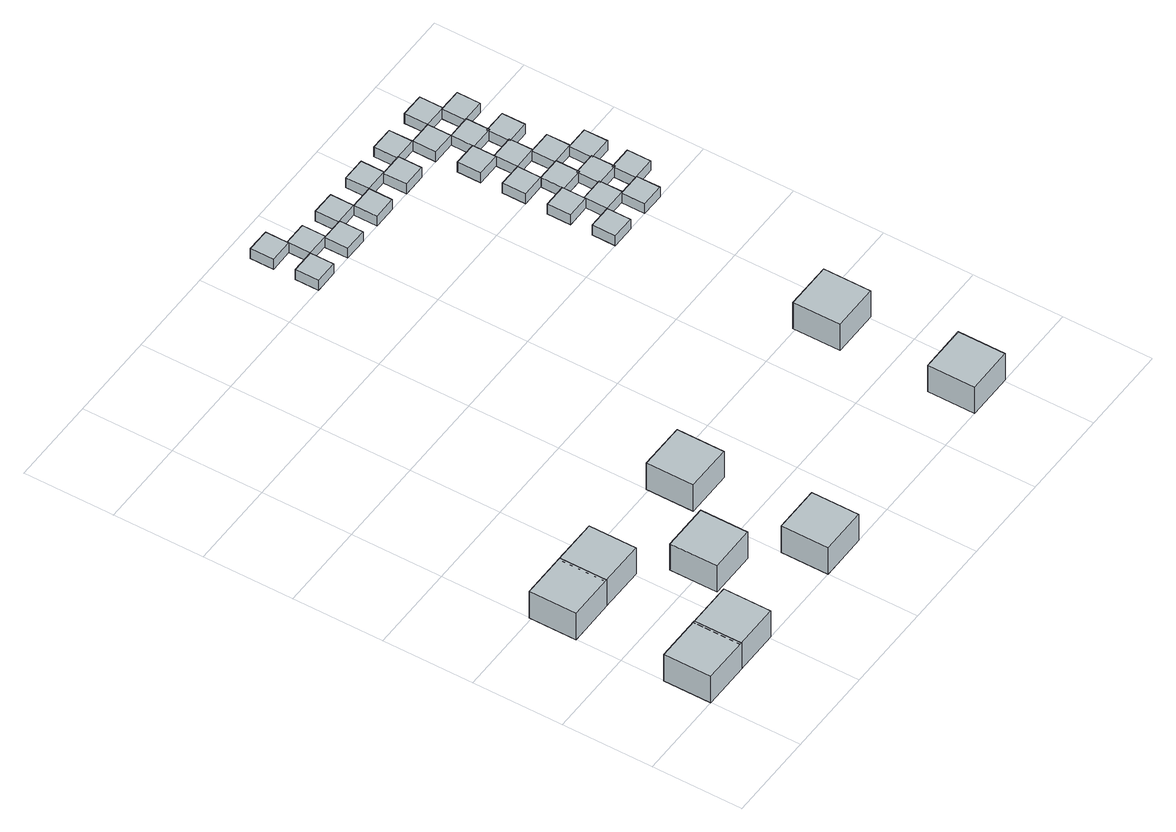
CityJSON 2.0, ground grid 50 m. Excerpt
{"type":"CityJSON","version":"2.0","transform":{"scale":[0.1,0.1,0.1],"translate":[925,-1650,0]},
"CityObjects":{
"object1":{"type":"GenericCityObject","geometry":[{"type":"Solid","lod":"1","boundaries":[[[[0,1,2,3]],[[4,5,1,0]],[[5,6,2,1]],[[6,7,3,2]],[[7,4,0,3]],[[7,6,5,4]]]]}]},
"object2":{"type":"GenericCityObject","geometry":[{"type":"Solid","lod":"1","boundaries":[[[[8,9,10,11]],[[12,13,9,8]],[[13,14,10,9]],[[14,15,11,10]],[[15,12,8,11]],[[15,14,13,12]]]]}]},
"object3":{"type":"GenericCityObject","geometry":[{"type":"Solid","lod":"1","boundaries":[[[[16,17,18,19]],[[20,21,17,16]],[[21,22,18,17]],[[22,23,19,18]],[[23,20,16,19]],[[23,22,21,20]]]]}]},
"object4":{"type":"GenericCityObject","geometry":[{"type":"Solid","lod":"1","boundaries":[[[[24,25,26,27]],[[28,29,25,24]],[[29,30,26,25]],[[30,31,27,26]],[[31,28,24,27]],[[31,30,29,28]]]]}]},
"object5":{"type":"GenericCityObject","geometry":[{"type":"Solid","lod":"1","boundaries":[[[[32,33,34,35]],[[36,37,33,32]],[[37,38,34,33]],[[38,39,35,34]],[[39,36,32,35]],[[39,38,37,36]]]]}]},
"object6":{"type":"GenericCityObject","geometry":[{"type":"Solid","lod":"1","boundaries":[[[[40,41,42,43]],[[44,45,41,40]],[[45,46,42,41]],[[46,47,43,42]],[[47,44,40,43]],[[47,46,45,44]]]]}]},
"object7":{"type":"GenericCityObject","geometry":[{"type":"Solid","lod":"1","boundaries":[[[[48,49,50,51]],[[52,53,49,48]],[[53,54,50,49]],[[54,55,51,50]],[[55,52,48,51]],[[55,54,53,52]]]]}]},
"object8":{"type":"GenericCityObject","geometry":[{"type":"Solid","lod":"1","boundaries":[[[[56,57,58,59]],[[60,61,57,56]],[[61,62,58,57]],[[62,63,59,58]],[[63,60,56,59]],[[63,62,61,60]]]]}]},
"object9":{"type":"GenericCityObject","geometry":[{"type":"Solid","lod":"1","boundaries":[[[[64,65,66,67]],[[68,69,65,64]],[[69,70,66,65]],[[70,71,67,66]],[[71,68,64,67]],[[71,70,69,68]]]]}]},
"object10":{"type":"GenericCityObject","geometry":[{"type":"Solid","lod":"1","boundaries":[[[[58,72,73,74]],[[62,75,72,58]],[[75,76,73,72]],[[76,77,74,73]],[[77,62,58,74]],[[77,76,75,62]]]]}]},
"object11":{"type":"GenericCityObject","geometry":[{"type":"Solid","lod":"1","boundaries":[[[[78,79,80,81]],[[82,83,79,78]],[[83,84,80,79]],[[84,85,81,80]],[[85,82,78,81]],[[85,84,83,82]]]]}]},
"object12":{"type":"GenericCityObject","geometry":[{"type":"Solid","lod":"1","boundaries":[[[[86,87,88,89]],[[90,91,87,86]],[[91,92,88,87]],[[92,93,89,88]],[[93,90,86,89]],[[93,92,91,90]]]]}]},
"object13":{"type":"GenericCityObject","geometry":[{"type":"Solid","lod":"1","boundaries":[[[[94,95,96,97]],[[98,99,95,94]],[[99,100,96,95]],[[100,101,97,96]],[[101,98,94,97]],[[101,100,99,98]]]]}]},
"object14":{"type":"GenericCityObject","geometry":[{"type":"Solid","lod":"1","boundaries":[[[[102,103,104,105]],[[106,107,103,102]],[[107,108,104,103]],[[108,109,105,104]],[[109,106,102,105]],[[109,108,107,106]]]]}]},
"object15":{"type":"GenericCityObject","geometry":[{"type":"Solid","lod":"1","boundaries":[[[[110,111,112,95]],[[113,114,111,110]],[[114,115,112,111]],[[115,99,95,112]],[[99,113,110,95]],[[99,115,114,113]]]]}]},
"object16":{"type":"GenericCityObject","geometry":[{"type":"Solid","lod":"1","boundaries":[[[[112,116,117,118]],[[115,119,116,112]],[[119,120,117,116]],[[120,121,118,117]],[[121,115,112,118]],[[121,120,119,115]]]]}]},
"object17":{"type":"GenericCityObject","geometry":[{"type":"Solid","lod":"1","boundaries":[[[[122,123,124,125]],[[126,127,123,122]],[[127,128,124,123]],[[128,129,125,124]],[[129,126,122,125]],[[129,128,127,126]]]]}]},
"object18":{"type":"GenericCityObject","geometry":[{"type":"Solid","lod":"1","boundaries":[[[[130,131,132,133]],[[134,135,131,130]],[[135,136,132,131]],[[136,137,133,132]],[[137,134,130,133]],[[137,136,135,134]]]]}]},
"object19":{"type":"GenericCityObject","geometry":[{"type":"Solid","lod":"1","boundaries":[[[[138,139,140,141]],[[142,143,139,138]],[[143,144,140,139]],[[144,145,141,140]],[[145,142,138,141]],[[145,144,143,142]]]]}]},
"object20":{"type":"GenericCityObject","geometry":[{"type":"Solid","lod":"1","boundaries":[[[[146,147,148,149]],[[150,151,147,146]],[[151,152,148,147]],[[152,153,149,148]],[[153,150,146,149]],[[153,152,151,150]]]]}]},
"object21":{"type":"GenericCityObject","geometry":[{"type":"Solid","lod":"1","boundaries":[[[[124,154,155,156]],[[128,157,154,124]],[[157,158,155,154]],[[158,159,156,155]],[[159,128,124,156]],[[159,158,157,128]]]]}]},
"object22":{"type":"GenericCityObject","geometry":[{"type":"Solid","lod":"1","boundaries":[[[[160,161,162,163]],[[164,165,161,160]],[[165,166,162,161]],[[166,167,163,162]],[[167,164,160,163]],[[167,166,165,164]]]]}]},
"object23":{"type":"GenericCityObject","geometry":[{"type":"Solid","lod":"1","boundaries":[[[[168,169,170,171]],[[172,173,169,168]],[[173,174,170,169]],[[174,175,171,170]],[[175,172,168,171]],[[175,174,173,172]]]]}]},
"object24":{"type":"GenericCityObject","geometry":[{"type":"Solid","lod":"1","boundaries":[[[[176,177,178,147]],[[179,180,177,176]],[[180,181,178,177]],[[181,151,147,178]],[[151,179,176,147]],[[151,181,180,179]]]]}]},
"object25":{"type":"GenericCityObject","geometry":[{"type":"Solid","lod":"1","boundaries":[[[[182,183,184,185]],[[186,187,183,182]],[[187,188,184,183]],[[188,189,185,184]],[[189,186,182,185]],[[189,188,187,186]]]]}]},
"object26":{"type":"GenericCityObject","geometry":[{"type":"Solid","lod":"1","boundaries":[[[[190,191,192,161]],[[193,194,191,190]],[[194,195,192,191]],[[195,165,161,192]],[[165,193,190,161]],[[165,195,194,193]]]]}]},
"object27":{"type":"GenericCityObject","geometry":[{"type":"Solid","lod":"1","boundaries":[[[[148,196,197,198]],[[152,199,196,148]],[[199,200,197,196]],[[200,201,198,197]],[[201,152,148,198]],[[201,200,199,152]]]]}]},
"object28":{"type":"GenericCityObject","geometry":[{"type":"Solid","lod":"1","boundaries":[[[[202,203,204,205]],[[206,207,203,202]],[[207,208,204,203]],[[208,209,205,204]],[[209,206,202,205]],[[209,208,207,206]]]]}]},
"object29":{"type":"GenericCityObject","geometry":[{"type":"Solid","lod":"1","boundaries":[[[[210,211,212,191]],[[213,214,211,210]],[[214,215,212,211]],[[215,194,191,212]],[[194,213,210,191]],[[194,215,214,213]]]]}]},
"object30":{"type":"GenericCityObject","geometry":[{"type":"Solid","lod":"1","boundaries":[[[[216,217,218,219]],[[220,221,217,216]],[[221,222,218,217]],[[222,223,219,218]],[[223,220,216,219]],[[223,222,221,220]]]]}]},
"object31":{"type":"GenericCityObject","geometry":[{"type":"Solid","lod":"1","boundaries":[[[[224,225,226,227]],[[228,229,225,224]],[[229,230,226,225]],[[230,231,227,226]],[[231,228,224,227]],[[231,230,229,228]]]]}]},
"object32":{"type":"GenericCityObject","geometry":[{"type":"Solid","lod":"1","boundaries":[[[[192,232,233,234]],[[195,235,232,192]],[[235,236,233,232]],[[236,237,234,233]],[[237,195,192,234]],[[237,236,235,195]]]]}]},
"object33":{"type":"GenericCityObject","geometry":[{"type":"Solid","lod":"1","boundaries":[[[[238,239,240,241]],[[242,243,239,238]],[[243,244,240,239]],[[244,245,241,240]],[[245,242,238,241]],[[245,244,243,242]]]]}]},
"object34":{"type":"GenericCityObject","geometry":[{"type":"Solid","lod":"1","boundaries":[[[[246,247,248,249]],[[250,251,247,246]],[[251,252,248,247]],[[252,253,249,248]],[[253,250,246,249]],[[253,252,251,250]]]]}]},
"object35":{"type":"GenericCityObject","geometry":[{"type":"Solid","lod":"1","boundaries":[[[[254,255,256,257]],[[258,259,255,254]],[[259,260,256,255]],[[260,261,257,256]],[[261,258,254,257]],[[261,260,259,258]]]]}]}
},
"vertices":[
[0,0,0],[262,0,0],[262,262,0],[0,262,0],[0,0,175],[262,0,175],[262,262,175],[0,262,175],
[0,750,0],[262,750,0],[262,1012,0],[0,1012,0],[0,750,175],[262,750,175],[262,1012,175],[0,1012,175],
[250,0,0],[512,0,0],[512,262,0],[250,262,0],[250,0,175],[512,0,175],[512,262,175],[250,262,175],
[250,750,0],[512,750,0],[512,1012,0],[250,1012,0],[250,750,175],[512,750,175],[512,1012,175],[250,1012,175],
[620,370,0],[882,370,0],[882,632,0],[620,632,0],[620,370,175],[882,370,175],[882,632,175],[620,632,175],
[1000,0,0],[1262,0,0],[1262,262,0],[1000,262,0],[1000,0,175],[1262,0,175],[1262,262,175],[1000,262,175],
[1000,750,0],[1262,750,0],[1262,1012,0],[1000,1012,0],[1000,750,175],[1262,750,175],[1262,1012,175],[1000,1012,175],
[1250,3000,0],[1380,3000,0],[1380,3130,0],[1250,3130,0],[1250,3000,65],[1380,3000,65],[1380,3130,65],[1250,3130,65],
[1250,3250,0],[1380,3250,0],[1380,3380,0],[1250,3380,0],[1250,3250,65],[1380,3250,65],[1380,3380,65],[1250,3380,65],
[1510,3130,0],[1510,3260,0],[1380,3260,0],[1510,3130,65],[1510,3260,65],[1380,3260,65],
[2250,0,0],[2512,0,0],[2512,262,0],[2250,262,0],[2250,0,175],[2512,0,175],[2512,262,175],[2250,262,175],
[1500,3000,0],[1630,3000,0],[1630,3130,0],[1500,3130,0],[1500,3000,65],[1630,3000,65],[1630,3130,65],[1500,3130,65],
[1620,3130,0],[1750,3130,0],[1750,3260,0],[1620,3260,0],[1620,3130,65],[1750,3130,65],[1750,3260,65],[1620,3260,65],
[2250,750,0],[2512,750,0],[2512,1012,0],[2250,1012,0],[2250,750,175],[2512,750,175],[2512,1012,175],[2250,1012,175],
[1750,3000,0],[1880,3000,0],[1880,3130,0],[1750,3000,65],[1880,3000,65],[1880,3130,65],
[2010,3130,0],[2010,3260,0],[1880,3260,0],[2010,3130,65],[2010,3260,65],[1880,3260,65],
[2250,2000,0],[2380,2000,0],[2380,2130,0],[2250,2130,0],[2250,2000,65],[2380,2000,65],[2380,2130,65],[2250,2130,65],
[2000,3000,0],[2130,3000,0],[2130,3130,0],[2000,3130,0],[2000,3000,65],[2130,3000,65],[2130,3130,65],[2000,3130,65],
[2250,2250,0],[2380,2250,0],[2380,2380,0],[2250,2380,0],[2250,2250,65],[2380,2250,65],[2380,2380,65],[2250,2380,65],
[2250,2500,0],[2380,2500,0],[2380,2630,0],[2250,2630,0],[2250,2500,65],[2380,2500,65],[2380,2630,65],[2250,2630,65],
[2510,2130,0],[2510,2260,0],[2380,2260,0],[2510,2130,65],[2510,2260,65],[2380,2260,65],
[2120,3130,0],[2250,3130,0],[2250,3260,0],[2120,3260,0],[2120,3130,65],[2250,3130,65],[2250,3260,65],[2120,3260,65],
[2250,2750,0],[2380,2750,0],[2380,2880,0],[2250,2880,0],[2250,2750,65],[2380,2750,65],[2380,2880,65],[2250,2880,65],
[2380,2370,0],[2510,2370,0],[2510,2500,0],[2380,2370,65],[2510,2370,65],[2510,2500,65],
[2500,2000,0],[2630,2000,0],[2630,2130,0],[2500,2130,0],[2500,2000,65],[2630,2000,65],[2630,2130,65],[2500,2130,65],
[2250,3000,0],[2380,3000,0],[2380,3130,0],[2250,3000,65],[2380,3000,65],[2380,3130,65],
[2510,2630,0],[2510,2760,0],[2380,2760,0],[2510,2630,65],[2510,2760,65],[2380,2760,65],
[2500,2250,0],[2630,2250,0],[2630,2380,0],[2500,2380,0],[2500,2250,65],[2630,2250,65],[2630,2380,65],[2500,2380,65],
[2380,2870,0],[2510,2870,0],[2510,3000,0],[2380,2870,65],[2510,2870,65],[2510,3000,65],
[2500,2500,0],[2630,2500,0],[2630,2630,0],[2500,2630,0],[2500,2500,65],[2630,2500,65],[2630,2630,65],[2500,2630,65],
[2620,2130,0],[2750,2130,0],[2750,2260,0],[2620,2260,0],[2620,2130,65],[2750,2130,65],[2750,2260,65],[2620,2260,65],
[2510,3130,0],[2510,3260,0],[2380,3260,0],[2510,3130,65],[2510,3260,65],[2380,3260,65],
[2500,2750,0],[2630,2750,0],[2630,2880,0],[2500,2880,0],[2500,2750,65],[2630,2750,65],[2630,2880,65],[2500,2880,65],
[2620,2370,0],[2750,2370,0],[2750,2500,0],[2620,2500,0],[2620,2370,65],[2750,2370,65],[2750,2500,65],[2620,2500,65],
[2500,3000,0],[2630,3000,0],[2630,3130,0],[2500,3130,0],[2500,3000,65],[2630,3000,65],[2630,3130,65],[2500,3130,65]
]}
